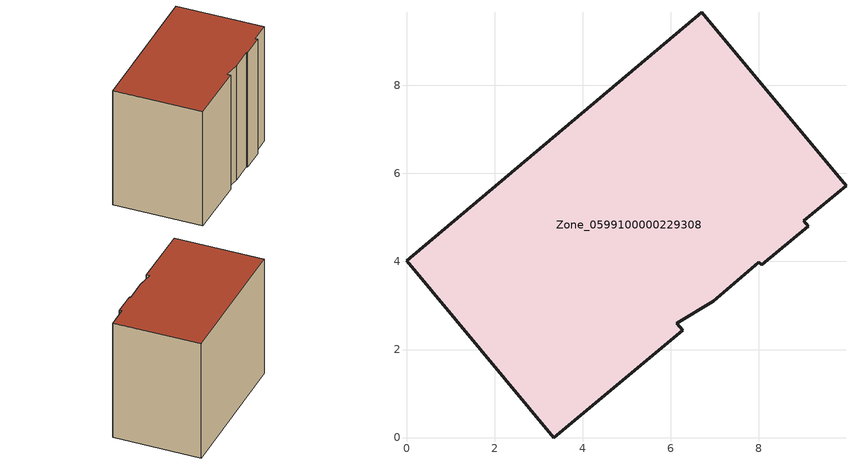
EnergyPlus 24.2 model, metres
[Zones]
Zone_0599100000229308
 floor ground (C_G): 8.07,3.93 8,3.98 6.96,3.1 6.14,2.6 6.27,2.43 3.34,0 0,4.02 6.71,9.65 9.98,5.72 9.02,4.92 9.12,4.8 z0
 wall outside (C_F): 8.07,3.93 9.12,4.8 9.02,4.92 9.98,5.72 6.71,9.65 0,4.02 3.34,0 6.27,2.43 6.14,2.6 6.96,3.1 8,3.98 8.07,3.93 z0:7.34
 roof outside (C_R): 8,3.98 8.07,3.93 9.12,4.8 9.02,4.92 9.98,5.72 6.71,9.65 0,4.02 3.34,0 6.27,2.43 6.14,2.6 6.96,3.1 z7.34
[BUILDING]
Pand.0599100000229308: North Axis=0; Terrain=City; Loads Convergence Tolerance Value=0.04; Temperature Convergence Tolerance Value=0.4; Solar Distribution=FullExterior; Maximum Number of Warmup Days=25; Minimum Number of Warmup Days=1
[Site:Location]
Rotterdam.The.Hague.AP_ZH_NLD Design_Conditions: Latitude=51.96; Longitude=4.45; Time Zone=1; Elevation=-4.5
[SITE:GROUNDTEMPERATURE:BUILDINGSURFACE]
18, 18, 18, 18, 18, 18, 18, 18, 18, 18, 18, 18
[MATERIAL] Thermal Absorptance=0.9; Solar Absorptance=0.7; Visible Absorptance=0.7
Name | Roughness | Thickness | Conductivity | Density | Specific Heat
G.TC.1946 | MediumSmooth | 0.15 | 1 | 540 | 1210
F.TC.1946 | Rough | 0.3 | 0.857143 | 1920 | 840
R.TC.1946 | MediumRough | 0.2 | 0.909091 | 1500 | 1000
[CONSTRUCTION]
C_G: G.TC.1946
C_F: F.TC.1946
C_R: R.TC.1946
[ZONE]
Zone_0599100000229308: Type=1; Multiplier=1; Ceiling Height=Autocalculate; Volume=Autocalculate; Floor Area=autocalculate; Part of Total Floor Area=Yes
[ZONEINFILTRATION:DESIGNFLOWRATE]
Infil_Zone_0599100000229308: Zone or ZoneList or Space or SpaceList=Zone_0599100000229308; Schedule=AlwaysOn; Design Flow Rate Calculation Method=Flow/Area; Flow Rate per Floor Area=0.003; Constant Term Coefficient=1; Temperature Term Coefficient=0; Velocity Term Coefficient=0; Velocity Squared Term Coefficient=0
[HVACTEMPLATE:ZONE:IDEALLOADSAIRSYSTEM]
Zone_0599100000229308: Maximum Heating Supply Air Temperature=50; Minimum Cooling Supply Air Temperature=13; Maximum Heating Supply Air Humidity Ratio=0.0156; Minimum Cooling Supply Air Humidity Ratio=0.0077; Heating Limit=NoLimit; Cooling Limit=NoLimit; Dehumidification Control Type=ConstantSensibleHeatRatio; Cooling Sensible Heat Ratio=0.7; Dehumidification Setpoint=60; Humidification Control Type=None; Humidification Setpoint=30; Outdoor Air Method=None; Outdoor Air Flow Rate per Person=0.00944; Outdoor Air Flow Rate per Zone Floor Area=0; Outdoor Air Flow Rate per Zone=0; Demand Controlled Ventilation Type=None; Outdoor Air Economizer Type=NoEconomizer; Heat Recovery Type=None; Sensible Heat Recovery Effectiveness=0.7; Latent Heat Recovery Effectiveness=0.65
[ZONECONTROL:THERMOSTAT]
ThermostatControl_Zone_0599100000229308: Zone or ZoneList=Zone_0599100000229308; Control Type Schedule=DualSetpointControlType; Control 1=Thermostat_Zone_0599100000229308; Temperature Difference Between Cutout And Setpoint=0
[THERMOSTATSETPOINT:DUALSETPOINT]
Thermostat_Zone_0599100000229308: Heating Setpoint Temperature Schedule=HeatingSetpoint_Zone_0599100000229308; Cooling Setpoint Temperature Schedule=CoolingSetpoint_Zone_0599100000229308
[SCHEDULE:COMPACT]
HeatingSetpoint_Zone_0599100000229308: Through: 12/31, For: AllDays, Until: 24:00, 21
CoolingSetpoint_Zone_0599100000229308: Through: 12/31, For: AllDays, Until: 24:00, 24
DualSetpointControlType: Through: 12/31, For: AllDays, Until: 24:00, 4
AlwaysOn: Through: 12/31, For: AllDays, Until: 24:00, 1
